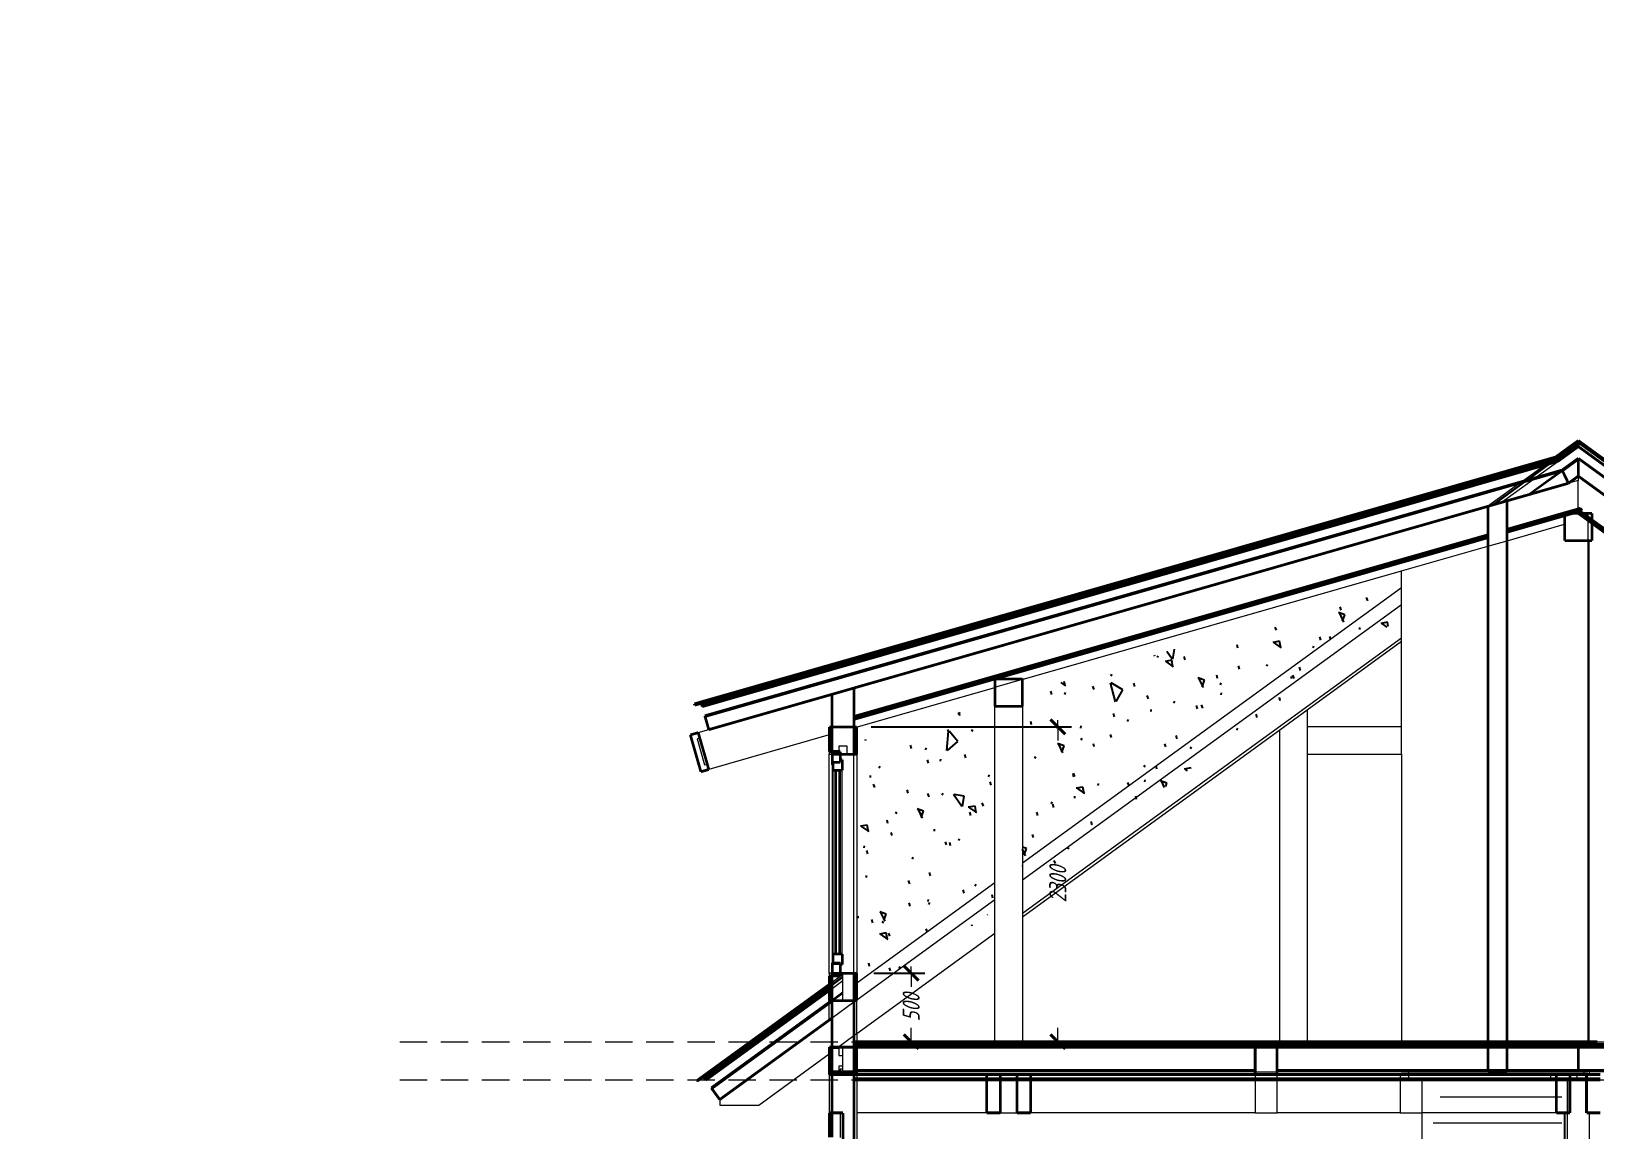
# Model space of a CAD drawing. Header units: millimetres. Extents: x 0 to 6720, y 0 to 297.
# Drawn here: x 5023.4 to 5251.8, y 136.5 to 297 of the extents above; entities that cross this region are included whole.
import ezdxf

# ---------------------------------------------------------------- set-up
doc = ezdxf.new("R2010")
doc.units = ezdxf.units.MM
for name, pattern in [('K5LT32768', [0]), ('K5LT_BASIC', [0]), ('K5LT_DASHED', [6, 4, -2]), ('K5LT_THIN', [0])]:
    doc.linetypes.add(name, pattern=pattern)
doc.layers.add('Системный слой', color=7, linetype='Continuous')
doc.styles.add('KDIMTEXTSTYLE', font='GOST_AU.SHX', dxfattribs={"width": 0.96, "oblique": 15, "height": 5})
doc.dimstyles.new('KDIMSTYLE (0.02)', dxfattribs={"dimtxt": 5, "dimasz": 1, "dimexe": 2, "dimexo": 0, "dimgap": 1, "dimtad": 1, "dimlfac": 50, "dimtxsty": 'KDIMTEXTSTYLE', "dimsah": 1, "dimcen": 0, "dimdle": 1, "dimadec": 0, "dimazin": 0, "dimtfac": 0.667, "dimtmove": 0, "dimatfit": 3, "dimfxl": 0, "dimtvp": 1, "dimtolj": 1, "dimtzin": 0, "dimarcsym": 0})

# ---------------------------------------------------------------- blocks, each defined once
blk = doc.blocks.new('U62')
at = {"layer": 'Системный слой', "color": 7, "linetype": 'K5LT32768', "lineweight": 18}
for p, q in [((5303.942599999999, 197.2924445793711), (5249.379982462404, 236.9345133481687)), ((5303.88384, 197.2115445793711), (5249.379982490948, 236.810902088422)), ((5241.107835777608, 231.1716947490933), (5244.419472621514, 233.5777253419606)), ((5241.670003494834, 231.3328888723996), (5244.981626470827, 233.7389154452671)), ((5241.951043621651, 231.4134758321538), (5245.262657099704, 233.8194996868978)), ((5243.075262295013, 231.7358403500295), (5246.386877004572, 234.141864579371)), ((5244.419472621514, 233.5777253419606), (5245.365630793955, 234.2651496589747)), ((5244.981626470827, 233.7389154452671), (5245.927791902086, 234.4263424822333)), ((5245.262657099704, 233.8194996868978), (5246.208819833839, 234.5069259592817)), ((5245.365630793955, 234.2651496589747), (5245.602162285882, 234.4369998886992)), ((5245.602162285882, 234.4369998886992), (5246.075257722137, 234.7807239262045)), ((5245.927791902086, 234.4263424822333), (5246.164311179881, 234.5981831994582)), ((5301.925859999999, 196.285564579371), (5249.379982490948, 234.4623733338966)), ((5240.871328870412, 230.9998468621138), (5236.140528638003, 227.5627179921487)), ((5236.702656578547, 227.7239126200085), (5241.433470903194, 231.1610384821348)), ((5236.983709354008, 227.8045024958519), (5241.714511692933, 231.2416256247934)), ((5238.107919788093, 228.1268618077513), (5242.838730216467, 231.563990070962)), ((5241.107835777608, 231.1716947490933), (5240.871328870412, 230.9998468621138)), ((5241.433470903194, 231.1610384821348), (5241.670003494834, 231.3328888723996)), ((5241.714511692933, 231.2416256247934), (5241.951043621651, 231.4134758321538)), ((5246.773524127817, 232.6922739708169), (5242.042693011137, 229.2551356857689)), ((5242.323739999999, 229.335724579371), (5247.054577004572, 232.7728645793711)), ((5242.838730216467, 231.563990070962), (5243.075262295013, 231.7358403500295)), ((5247.010057004572, 232.864124579371), (5246.773524127817, 232.6922739708169)), ((5249.37998, 231.3590645793711), (5247.944813339105, 230.9475582363497)), ((5249.37998248136, 231.9902420980101), (5249.37998, 231.3590645793711)), ((5249.37998, 227.1978629845647), (5249.37998, 231.3590645793711)), ((5249.379978886533, 227.0459630468158), (5249.37998, 227.1978629845647)), ((5249.37998, 226.5424445793711), (5249.379978950079, 226.5515431342801)), ((5250.779999999999, 226.5424445793711), (5250.779999999999, 226.028784579371)), ((5238.98, 222.5512485643328), (5247.37998, 224.9599045793711)), ((5250.779999999999, 225.534364579371), (5250.779999999999, 226.028784579371)), ((5250.779999999999, 225.534364579371), (5250.779999999999, 222.5424445793711)), ((5223.579999999999, 218.1353686894298), (5236.179999999999, 221.7483613143505)), ((5236.179999999999, 221.7483613143505), (5238.98, 222.5512485643328)), ((5250.779999999999, 222.5424445793711), (5250.779999999999, 149.3424445793711)), ((5250.98, 149.3424445793711), (5250.98, 222.5424445793711)), ((5168.503519999999, 202.3424445793711), (5223.579999999999, 218.1353686894298)), ((5223.579999999999, 215.7176015663598), (5223.579999999999, 218.1353686894298)), ((5168.179999999999, 175.4671491528701), (5223.579999999999, 215.7176015663598)), ((5223.579999999999, 213.2454659522095), (5223.579999999999, 215.7176015663598)), ((5168.179999999999, 172.9950079678983), (5223.579999999999, 213.2454659522095)), ((5223.579999999999, 208.3011612210158), (5223.579999999999, 213.2454659522095)), ((5223.579999999999, 208.3011612210158), (5168.179999999999, 168.0507045793711)), ((5223.579999999999, 207.8067645793711), (5223.579999999999, 208.3011612210158)), ((5223.579999999999, 207.8067645793711), (5209.779999999999, 197.7804780793711)), ((5223.579999999999, 195.3424445793711), (5223.579999999999, 207.8067645793711)), ((5144.091619999999, 195.3424445793711), (5164.180019999999, 201.102684579371)), ((5164.180019999999, 201.1671703142711), (5168.179999999999, 202.3141445793711)), ((5168.179999999999, 202.3141445793711), (5168.278657741612, 202.3424445793711)), ((5168.180017782843, 202.3424445793711), (5168.278657741612, 202.3424445793711)), ((5168.278657741612, 202.3424445793711), (5168.503519999999, 202.3424445793711)), ((5164.179999999999, 172.5609793035206), (5164.180017083264, 198.3424445793711)), ((5168.180017083264, 198.3424445793711), (5168.179999999999, 175.4671491528701)), ((5209.779999999999, 197.7804780793711), (5205.779999999999, 194.8743080793711)), ((5209.779999999999, 197.7804780793711), (5209.779999999999, 195.3424445793711)), ((5120.836553158213, 194.4998254678251), (5122.38011700459, 194.9424445793701)), ((5139.98, 194.1634555708058), (5122.380116961249, 189.1167636908939)), ((5140.379999999999, 194.2781537450326), (5139.98, 194.1634555708058)), ((5143.980016927582, 195.3424445793711), (5144.091619999999, 195.3424445793711)), ((5205.779999999999, 194.8743080793711), (5168.179999999999, 167.556310079371)), ((5205.779999999999, 149.3424445793711), (5205.779999999999, 194.8743080793711)), ((5223.579999999999, 195.3424445793711), (5209.779999999999, 195.3424445793711)), ((5209.779999999999, 195.3424445793711), (5209.779999999999, 191.3424445793711)), ((5223.579999999999, 191.3424445793711), (5223.579999999999, 195.3424445793711)), ((5121.057029808743, 193.7308216569059), (5120.67254, 193.620564579371)), ((5120.67254, 193.620564579371), (5121.775099999999, 189.775524579371)), ((5141.379999999999, 192.5424445793711), (5141.379999999999, 191.7424445793711)), ((5142.579999999999, 192.5424445793711), (5141.379999999999, 192.5424445793711)), ((5142.579999999999, 191.3424445793711), (5142.579999999999, 192.5424445793711)), ((5121.775099999999, 189.775524579371), (5122.159587931143, 189.8857753837192)), ((5139.980015138732, 191.7424445793711), (5139.98, 191.3424445793711)), ((5139.98, 159.3424445793711), (5139.98, 191.3424445793711)), ((5139.98, 191.3424445793711), (5140.379999999999, 191.3424445793711)), ((5140.379999999999, 191.3424445793711), (5140.379999999999, 159.3424445793711)), ((5140.419999999999, 189.7824445793711), (5140.419999999999, 160.9024445793711)), ((5143.579999999999, 159.3424445793711), (5143.579999999999, 191.3424445793711)), ((5143.980016927582, 191.3424445793711), (5143.98, 159.3424445793711)), ((5209.779999999999, 191.3424445793711), (5223.579999999999, 191.3424445793711)), ((5209.779999999999, 191.3424445793711), (5209.779999999999, 149.3424445793711)), ((5223.579999999999, 191.3424445793711), (5223.579999999999, 149.3424445793711)), ((5140.519999999999, 162.1624445793711), (5140.519999999999, 188.9824445793711)), ((5141.879999999999, 162.1624445793711), (5141.879999999999, 188.9824445793711)), ((5168.179999999999, 175.4671491528701), (5168.179999999999, 172.9950079678983)), ((5164.179999999999, 172.5609793035206), (5143.98, 157.884821564306)), ((5164.179999999999, 170.0888445793711), (5164.179999999999, 172.5609793035206)), ((5168.179999999999, 172.9950079678983), (5168.179999999999, 168.0507045793711)), ((5164.179999999999, 170.0888445793711), (5143.98, 155.412684579371)), ((5164.179999999999, 165.144544579371), (5164.179999999999, 170.0888445793711)), ((5168.179999999999, 168.0507045793711), (5168.179999999999, 167.556310079371)), ((5168.179999999999, 167.556310079371), (5168.179999999999, 149.3424445793711)), ((5164.179999999999, 165.144544579371), (5143.979979999999, 150.468384579371)), ((5164.179999999999, 149.3424445793711), (5164.179999999999, 165.144544579371)), ((5140.519999999999, 160.9824445793711), (5141.579999999999, 160.9824445793711)), ((5141.579999999999, 160.7524445793711), (5141.579999999999, 160.9824445793711)), ((5140.379999999999, 159.3424445793711), (5139.98, 159.3424445793711)), ((5139.98, 159.3424445793711), (5139.98, 158.9424445793711)), ((5141.98, 159.1510729057652), (5140.379999919454, 157.9886046902319)), ((5140.379999999999, 157.6182956310408), (5141.98, 158.7802528677764)), ((5140.380017004562, 157.741404579371), (5141.98, 158.9038726511867)), ((5140.380017004562, 157.123364579371), (5141.98, 158.2858327441671)), ((5141.98, 159.1510729057652), (5141.98, 159.3424445793711)), ((5141.98, 158.9038726511867), (5141.98, 159.1510729057652)), ((5141.98, 158.7802528677764), (5141.98, 158.9038726511867)), ((5141.98, 158.2858327441671), (5141.98, 158.7802528677764)), ((5141.98, 156.555332641842), (5141.98, 158.2858327441671)), ((5139.98, 155.1022770968336), (5139.98, 155.3424445793711)), ((5141.98, 156.555332641842), (5140.380017004562, 155.3928645793711)), ((5140.480723634782, 155.3424445793711), (5141.98, 156.4317325567408)), ((5141.98, 156.4317325567408), (5141.98, 156.555332641842)), ((5141.98, 155.3424445793711), (5141.98, 156.4317325567408)), ((5143.883339999999, 155.3424445793711), (5143.579999999999, 155.1220551696056)), ((5143.979979999999, 150.468384579371), (5143.98, 155.3424445793711)), ((5139.979939999999, 152.5064803485415), (5139.98, 154.9786690485147)), ((5139.98, 154.9786690485147), (5139.98, 155.1022770968336)), ((5143.579999999999, 155.1220551696056), (5140.380017004562, 152.797124579371)), ((5143.579999999999, 150.1777854978654), (5141.329119999999, 148.5424445793711)), ((5141.37998, 148.5424445793711), (5141.37998, 148.3424445793711)), ((5141.979979999999, 147.3424445793711), (5141.979979999999, 148.5424445793711)), ((5143.979979999999, 150.468384579371), (5143.579999999999, 150.1777854978654)), ((5143.979979999999, 150.468384579371), (5143.98, 149.3424445793711)), ((5143.98, 149.3424445793711), (5143.979979999999, 148.9424445793711)), ((5164.179999999999, 148.9424445793711), (5164.179999999999, 149.3424445793711)), ((5168.179999999999, 148.9424445793711), (5168.179999999999, 149.3424445793711)), ((5205.779999999999, 148.9424445793711), (5205.779999999999, 149.3424445793711)), ((5209.779999999999, 149.3424445793711), (5209.779999999999, 148.9424445793711)), ((5223.579999999999, 148.9424445793711), (5223.579999999999, 149.3424445793711)), ((5250.779999999999, 149.3424445793711), (5250.779999999999, 148.9424445793711)), ((5250.98, 148.9424445793711), (5250.98, 149.3424445793711)), ((5129.684159999999, 140.081864579371), (5139.979979999999, 147.562204579371)), ((5139.98, 148.3424445793711), (5140.379999999999, 148.3424445793711)), ((5141.37998, 148.3424445793711), (5140.379999999999, 148.3424445793711)), ((5141.37998, 148.3424445793711), (5141.37998, 147.3424445793711)), ((5141.37998, 147.3424445793711), (5141.979979999999, 147.3424445793711)), ((5141.979979999999, 145.7424445793711), (5141.979979999999, 147.3424445793711)), ((5121.628919999999, 144.11792521514), (5120.8199, 143.5301453401076)), ((5139.979974783724, 144.5424445793711), (5139.98, 138.9424445793711)), ((5140.379999999999, 144.9424445793711), (5139.98, 144.9424445793711)), ((5141.979979999999, 145.7424445793711), (5141.37998, 145.7424445793711)), ((5141.37998, 145.7424445793711), (5141.37998, 144.9424445793711)), ((5141.979979999999, 145.3424445793711), (5141.57998, 145.3424445793711)), ((5141.57998, 145.3424445793711), (5141.57998, 144.9424445793711)), ((5141.979979999999, 145.3424445793711), (5141.979979999999, 145.7424445793711)), ((5141.979979999999, 144.9424445793711), (5141.979979999999, 145.3424445793711)), ((5141.979979999999, 144.5424445793711), (5141.979979999999, 144.9424445793711)), ((5143.979979153823, 144.5424445793727), (5143.97998045977, 143.9424445793711)), ((5143.97998045977, 143.9424445793711), (5143.979980536398, 143.7424445793711)), ((5164.179999999999, 144.9424445793711), (5143.98, 144.9424445793711)), ((5164.179999999999, 144.9424445793711), (5164.179999999999, 145.1424445793711)), ((5168.179999999999, 144.9424445793711), (5164.179999999999, 144.9424445793711)), ((5168.179999999999, 145.1424445793711), (5168.179999999999, 144.9424445793711)), ((5202.179999999999, 144.9424445793711), (5168.179999999999, 144.9424445793711)), ((5202.179999999999, 144.9424445793711), (5205.379999999999, 144.9424445793711)), ((5202.179999999999, 144.5424445793711), (5202.179999999999, 143.9424445793711)), ((5202.179999999999, 143.9424445793711), (5202.179999999999, 143.7424445793711)), ((5223.579999999999, 144.9424445793711), (5205.379999999999, 144.9424445793711)), ((5205.379999999999, 143.9424445793711), (5205.379999999999, 144.5424445793711)), ((5205.379999999999, 143.7424445793711), (5205.379999999999, 143.9424445793711)), ((5223.379999999999, 144.5424445793711), (5223.379999999999, 143.9424445793711)), ((5223.379999999999, 143.9424445793711), (5223.379999999999, 143.7424445793711)), ((5223.579999999999, 144.9424445793711), (5223.579999999999, 145.1424445793711)), ((5223.579999999999, 144.9424445793711), (5224.579999999999, 144.9424445793711)), ((5224.579999999999, 144.9424445793711), (5224.579999999999, 144.5424445793711)), ((5224.579999999999, 144.9424445793711), (5236.179999999999, 144.9424445793711)), ((5224.579999999999, 144.5424445793711), (5224.579999999999, 143.9424445793711)), ((5224.579999999999, 143.9424445793711), (5224.579999999999, 143.7424445793711)), ((5238.98, 144.9424445793711), (5250.179999999999, 144.9424445793711)), ((5245.379999999999, 143.9424445793711), (5245.379999999999, 144.5424445793711)), ((5245.379999999999, 143.7424445793711), (5245.379999999999, 143.9424445793711)), ((5249.179999999999, 144.5424445793711), (5249.179999999999, 143.9424445793711)), ((5249.179999999999, 143.9424445793711), (5249.179999999999, 143.7424445793711)), ((5250.179999999999, 144.9424445793711), (5250.179999999999, 144.5424445793711)), ((5250.179999999999, 144.9424445793711), (5250.779999999999, 144.9424445793711)), ((5250.779999999999, 145.1424445793711), (5250.779999999999, 144.9424445793711)), ((5250.98, 144.9424445793711), (5250.98, 145.1424445793711)), ((5250.98, 144.9424445793711), (5250.98, 144.5424445793711)), ((5272.98, 144.9424445793711), (5250.98, 144.9424445793711)), ((5143.979980536398, 143.7424445793711), (5143.98, 138.9424445793711)), ((5202.179999999999, 143.7424445793711), (5202.179999999999, 138.9424445793711)), ((5205.379999999999, 138.9424445793711), (5205.379999999999, 143.7424445793711)), ((5223.379999999999, 143.7424445793711), (5223.379999999999, 138.9424445793711)), ((5226.579999999999, 138.9424445793711), (5226.579999999999, 143.7424445793711)), ((5247.779999999999, 138.9424445793711), (5247.779999999999, 143.7424445793711)), ((5247.98, 143.7424445793711), (5247.98, 138.9424445793711)), ((5123.980059999999, 140.8818652571697), (5123.980059999999, 140.0818845793711)), ((5123.980059999999, 140.0818845793711), (5129.684159999999, 140.081864579371)), ((5229.179999999999, 141.269024579371), (5246.98, 141.269024579371)), ((5141.579999999999, 138.9424445793711), (5141.579999999999, 135.3424445793711)), ((5143.98, 138.9424445793711), (5143.98, 134.9424445793711)), ((5162.98, 138.9424445793711), (5143.98, 138.9424445793711)), ((5164.98, 138.9424445793711), (5167.379999999999, 138.9424445793711)), ((5202.179999999999, 138.9424445793711), (5169.379999999999, 138.9424445793711)), ((5202.179999999999, 138.9424445793711), (5205.379999999999, 138.9424445793711)), ((5223.379999999999, 138.9424445793711), (5205.379999999999, 138.9424445793711)), ((5223.379999999999, 138.9424445793711), (5226.579999999999, 138.9424445793711)), ((5226.579999999999, 134.9424445793711), (5226.579999999999, 138.9424445793711)), ((5246.179999999999, 138.9424445793711), (5226.579999999999, 138.9424445793711)), ((5228.179999999999, 137.4823645793711), (5246.98, 137.4823645793711)), ((5247.379999999999, 134.9424445793711), (5247.379999999999, 138.9424445793711)), ((5247.439999999999, 134.9424445793711), (5247.439999999999, 138.9424445793711)), ((5247.779999999999, 133.7824445793711), (5247.779999999999, 138.9424445793711)), ((5250.98, 138.9424445793711), (5250.98, 92.94244457937108))]:
    blk.add_line(p, q, dxfattribs=at)
at = {"layer": 'Системный слой', "color": 5, "linetype": 'K5LT_BASIC', "const_width": 0.4}
for points in [[(5246.075257722137, 234.7807239262045), (5249.379982462404, 237.1817221169663)], [(5246.164311179881, 234.5981831994582), (5249.379982462404, 236.9345133481687)], [(5246.208819833839, 234.5069259592817), (5249.379982490948, 236.810902088422)], [(5249.379982490948, 236.3164733338966), (5246.386877004572, 234.141864579371)], [(5249.379982462404, 237.1817221169663), (5249.379982462404, 236.9345133481687)], [(5249.379982462404, 237.1817221169663), (5304.060159999999, 197.4542445793712)], [(5249.379982462404, 236.9345133481687), (5249.379982490948, 236.810902088422)], [(5249.379982490948, 236.810902088422), (5249.379982490948, 236.3164733338966)], [(5303.648719999999, 196.887924579371), (5249.379982490948, 236.3164733338966)], [(5120.261176003932, 198.7041045793703), (5246.075257722137, 234.7807239262045)], [(5245.602162285882, 234.4369998886992), (5121.277572007863, 198.7874845793695)], [(5121.305136003932, 198.6913645793703), (5245.365630793955, 234.2651496589747)], [(5121.415391779787, 198.3068653747694), (5244.419472621514, 233.5777253419606)], [(5243.075262295013, 231.7358403500295), (5247.010057004572, 232.864124579371)], [(5244.981626470827, 233.7389154452671), (5244.419472621514, 233.5777253419606)], [(5245.262657099704, 233.8194996868978), (5244.981626470827, 233.7389154452671)], [(5246.386877004572, 234.141864579371), (5245.262657099704, 233.8194996868978)], [(5245.927791902086, 234.4263424822333), (5245.365630793955, 234.2651496589747)], [(5245.602162285882, 234.4369998886992), (5246.164311179881, 234.5981831994582)], [(5246.208819833839, 234.5069259592817), (5245.927791902086, 234.4263424822333)], [(5246.164311179881, 234.5981831994582), (5246.075257722137, 234.7807239262045)], [(5246.208819833839, 234.5069259592817), (5246.164311179881, 234.5981831994582)], [(5246.386877004572, 234.141864579371), (5246.208819833839, 234.5069259592817)], [(5247.054577004572, 232.7728645793711), (5246.773524127817, 232.6922739708169)], [(5247.010057004572, 232.864124579371), (5249.379982490948, 234.585982088422)], [(5247.054577004572, 232.7728645793711), (5247.010057004572, 232.864124579371)], [(5247.054577004572, 232.7728645793711), (5249.379982490948, 234.4623733338966)], [(5247.944813339105, 230.9475582363497), (5247.054577004572, 232.7728645793711)], [(5249.379982490948, 234.585982088422), (5249.379982490948, 234.4623733338966)], [(5249.379982490948, 234.585982088422), (5302.096, 196.285564579371)], [(5249.379982490948, 234.4623733338966), (5249.37998248136, 231.9902420980101)], [(5121.80127700459, 196.9610845793701), (5241.107835777608, 231.1716947490933)], [(5240.871328870412, 230.9998468621138), (5121.82883700459, 196.86496457937)], [(5241.433470903194, 231.1610384821348), (5240.871328870412, 230.9998468621138)], [(5241.107835777608, 231.1716947490933), (5241.670003494834, 231.3328888723996)], [(5241.714511692933, 231.2416256247934), (5241.433470903194, 231.1610384821348)], [(5241.670003494834, 231.3328888723996), (5241.951043621651, 231.4134758321538)], [(5242.838730216467, 231.563990070962), (5241.714511692933, 231.2416256247934)], [(5241.951043621651, 231.4134758321538), (5243.075262295013, 231.7358403500295)], [(5247.944813339105, 230.9475582363497), (5242.323739999999, 229.335724579371)], [(5246.773524127817, 232.6922739708169), (5242.838730216467, 231.563990070962)], [(5247.944813339105, 230.9475582363497), (5247.946379169482, 230.9486634978006)], [(5247.946379169482, 230.9486634978006), (5247.9515875147, 230.9524616069284)], [(5248.032520643417, 231.0112628725229), (5247.9515875147, 230.9524616069284)], [(5248.032520643417, 231.0112628725229), (5248.034549087654, 231.0127472167736)], [(5248.034549087654, 231.0127472167736), (5249.37998248136, 231.9902420980101)], [(5290.833123404163, 201.872764579371), (5249.37998248136, 231.9902420980101)], [(5238.107919788093, 228.1268618077513), (5238.98, 228.3769205016797)], [(5238.98, 228.3769205016797), (5242.042693011137, 229.2551356857689)], [(5238.98, 228.3769205016797), (5238.98, 224.215724579371)], [(5242.042693011137, 229.2551356857689), (5242.323739999999, 229.335724579371)], [(5236.140528638003, 227.5627179921487), (5143.579999999999, 201.0214214126856)], [(5236.140528638003, 227.5627179921487), (5236.179999999999, 227.5740336791409)], [(5236.179999999999, 227.5740336791409), (5236.702656578547, 227.7239126200085)], [(5236.180001460868, 223.4128394847176), (5236.179999999999, 227.5740336791409)], [(5236.983709354008, 227.8045024958519), (5236.702656578547, 227.7239126200085)], [(5238.107919788093, 228.1268618077513), (5236.983709354008, 227.8045024958519)], [(5238.98, 224.215724579371), (5249.37998, 227.1978629845647)], [(5247.37998, 226.2082598682091), (5238.980000171121, 223.799603982597)], [(5247.37998, 226.2082598682091), (5248.545420693433, 226.5424445793711)], [(5247.37998, 226.2082598682091), (5247.379985161756, 226.5424445793717)], [(5247.37998, 224.9599045793711), (5247.37998, 226.2082598682091)], [(5247.379985161756, 226.5424445793717), (5248.545420693433, 226.5424445793711)], [(5249.37998, 226.7817505881484), (5248.545420693433, 226.5424445793711)], [(5248.545420693433, 226.5424445793711), (5249.37998, 226.5424445793711)], [(5249.37998, 226.7817505881484), (5249.379978886533, 227.0459630468158)], [(5249.379978886533, 227.0459630468158), (5249.640726944775, 226.8565185646893)], [(5249.379978950079, 226.5515431342801), (5249.37998, 226.7817505881484)], [(5249.379978950079, 226.5515431342801), (5249.392502041175, 226.5424445793715)], [(5249.37998, 227.1978629845647), (5249.725379999999, 227.296904579371)], [(5249.37998, 226.7817505881484), (5249.640726944775, 226.8565185646893)], [(5249.37998, 226.5424445793711), (5249.392502041175, 226.5424445793715)], [(5249.392502041175, 226.5424445793715), (5250.779999999999, 225.534364579371)], [(5249.392502041175, 226.5424445793715), (5250.07302, 226.5424445793711)], [(5249.903434333532, 226.931845176145), (5249.640726944775, 226.8565185646893)], [(5250.07302, 226.5424445793711), (5249.640726944775, 226.8565185646893)], [(5249.725379999999, 227.296904579371), (5249.903434333532, 226.931845176145)], [(5250.07302, 226.5424445793711), (5250.779999999999, 226.5424445793711)], [(5250.779999999999, 226.028784579371), (5250.07302, 226.5424445793711)], [(5250.779999999999, 226.5424445793711), (5251.379983937652, 226.5424445793715)], [(5250.779999999999, 226.028784579371), (5251.37998, 225.592884579371)], [(5251.379983937652, 226.5424445793715), (5251.37998, 225.592884579371)], [(5238.980000171121, 223.799603982597), (5238.98, 224.215724579371)], [(5238.980000171121, 223.799603982597), (5238.98, 222.5512485643328)], [(5247.379984429734, 222.5424445793712), (5247.37998, 224.9599045793711)], [(5251.37998, 225.098453524189), (5250.779999999999, 225.534364579371)], [(5251.37998, 225.098453524189), (5251.37998, 225.592884579371)], [(5251.37998, 225.592884579371), (5288.481979999999, 198.6367015487563)], [(5251.37998, 225.098453524189), (5251.379983227236, 222.5424445793712)], [(5291.037539999999, 196.285564579371), (5251.37998, 225.098453524189)], [(5143.579998808797, 196.8602110456511), (5236.180001460868, 223.4128394847176)], [(5236.180001460868, 222.9967194847176), (5143.579998808797, 196.4440910456512)], [(5236.179999999999, 221.7483613143505), (5236.180001460868, 222.9967194847176)], [(5236.179999999999, 221.7483613143505), (5236.179999999999, 149.3424445793711)], [(5236.180001460868, 223.4128394847176), (5236.180001460868, 222.9967194847176)], [(5238.98, 149.3424445793711), (5238.98, 222.5512485643328)], [(5250.779999999999, 222.5424445793711), (5247.379984429734, 222.5424445793712)], [(5250.779999999999, 222.5424445793711), (5250.98, 222.5424445793711)], [(5251.379983227236, 222.5424445793712), (5250.98, 222.5424445793711)], [(5143.579999999999, 201.0214214126856), (5140.380004698021, 200.1038259264996)], [(5143.579999999999, 201.0214214126856), (5143.579998808797, 196.8602110456511)], [(5164.180017083264, 198.3424445793711), (5164.180019999999, 201.102684579371)], [(5164.180017782843, 202.3424445793711), (5168.180017782843, 202.3424445793711)], [(5164.180017782843, 202.3424445793711), (5164.180019999999, 201.1671703142711)], [(5164.180019999999, 201.1671703142711), (5164.180019999999, 201.102684579371)], [(5168.180017782843, 202.3424445793711), (5168.179999999999, 202.3141445793711)], [(5168.179999999999, 202.3141445793711), (5168.180017083264, 198.3424445793711)], [(5120.316312007863, 198.5118445793695), (5120.261176003932, 198.7041045793703)], [(5121.277572007863, 198.7874845793695), (5120.316312007863, 198.5118445793695)], [(5121.305136003932, 198.6913645793703), (5121.277572007863, 198.7874845793695)], [(5121.415391779787, 198.3068653747694), (5121.305136003932, 198.6913645793703)], [(5140.380004698021, 200.1038259264996), (5122.38011700459, 194.9424445793701)], [(5140.379999999999, 195.3424445793711), (5140.380004698021, 200.1038259264996)], [(5121.82883700459, 196.86496457937), (5121.80127700459, 196.9610845793701)], [(5122.38011700459, 194.9424445793701), (5121.82883700459, 196.86496457937)], [(5143.579998808797, 196.4440910456512), (5143.579998808797, 196.8602110456511)], [(5143.579998808797, 196.4440910456512), (5143.579999999999, 195.3424445793711)], [(5168.180017083264, 198.3424445793711), (5164.180017083264, 198.3424445793711)], [(5119.683036961242, 194.1690636909168), (5120.836553158213, 194.4998254678251)], [(5121.226613158206, 188.7860054678482), (5119.683036961242, 194.1690636909168)], [(5120.836553158213, 194.4998254678251), (5121.057029808743, 193.7308216569059)], [(5139.98, 194.1634555708058), (5139.980017004151, 195.3424445793709)], [(5139.980015138732, 191.7424445793711), (5139.98, 194.1634555708058)], [(5139.980017004151, 195.3424445793709), (5140.379999999999, 195.3424445793711)], [(5140.379999999999, 194.2781537450326), (5140.379999999999, 195.3424445793711)], [(5140.379999999999, 195.3424445793711), (5143.579999999999, 195.3424445793711)], [(5140.379999999999, 191.7424445793711), (5140.379999999999, 194.2781537450326)], [(5143.579999999999, 195.3424445793711), (5143.579999999999, 191.3424445793711)], [(5143.579999999999, 195.3424445793711), (5143.980016927582, 195.3424445793711)], [(5143.980016927582, 195.3424445793711), (5143.980016927582, 191.3424445793711)], [(5121.057029808743, 193.7308216569059), (5122.159587931143, 189.8857753837192)], [(5140.379999999999, 191.7424445793711), (5139.980015138732, 191.7424445793711)], [(5140.379999999999, 191.3424445793711), (5140.379999999999, 191.7424445793711)], [(5141.379999999999, 191.7424445793711), (5140.379999999999, 191.7424445793711)], [(5141.579999999999, 191.7424445793711), (5141.379999999999, 191.7424445793711)], [(5141.579999999999, 191.3424445793711), (5141.579999999999, 191.7424445793711)], [(5122.159587931143, 189.8857753837192), (5122.380116961249, 189.1167636908939)], [(5140.419999999999, 191.3424445793711), (5140.379999999999, 191.3424445793711)], [(5140.419999999999, 191.3424445793711), (5141.579999999999, 191.3424445793711)], [(5140.419999999999, 189.7824445793711), (5140.419999999999, 191.3424445793711)], [(5140.519999999999, 189.7824445793711), (5140.419999999999, 189.7824445793711)], [(5141.579999999999, 190.1624445793711), (5140.519999999999, 190.1624445793711)], [(5140.519999999999, 190.1624445793711), (5140.519999999999, 189.7824445793711)], [(5140.519999999999, 188.9824445793711), (5140.519999999999, 189.7824445793711)], [(5141.579999999999, 190.5424445793711), (5141.579999999999, 191.3424445793711)], [(5142.579999999999, 191.3424445793711), (5141.579999999999, 191.3424445793711)], [(5141.579999999999, 190.1624445793711), (5141.579999999999, 190.5424445793711)], [(5141.579999999999, 190.5424445793711), (5141.879999999999, 190.5424445793711)], [(5141.879999999999, 190.5424445793711), (5141.879999999999, 188.9824445793711)], [(5143.579999999999, 191.3424445793711), (5142.579999999999, 191.3424445793711)], [(5143.980016927582, 191.3424445793711), (5143.579999999999, 191.3424445793711)], [(5122.380116961249, 189.1167636908939), (5121.226613158206, 188.7860054678482)], [(5140.919999999999, 188.9824445793711), (5140.519999999999, 188.9824445793711)], [(5140.919999999999, 162.1624445793711), (5140.919999999999, 188.9824445793711)], [(5140.919999999999, 188.9824445793711), (5141.48, 188.9824445793711)], [(5141.48, 188.9824445793711), (5141.48, 162.1624445793711)], [(5141.879999999999, 188.9824445793711), (5141.48, 188.9824445793711)], [(5140.519999999999, 160.9824445793711), (5140.519999999999, 162.1624445793711)], [(5140.519999999999, 162.1624445793711), (5140.919999999999, 162.1624445793711)], [(5141.48, 162.1624445793711), (5140.919999999999, 162.1624445793711)], [(5141.48, 162.1624445793711), (5141.879999999999, 162.1624445793711)], [(5141.879999999999, 162.1624445793711), (5141.879999999999, 160.6024445793711)], [(5140.419999999999, 160.9024445793711), (5140.519999999999, 160.9024445793711)], [(5140.419999999999, 159.3424445793711), (5140.419999999999, 160.9024445793711)], [(5140.519999999999, 160.9824445793711), (5140.519999999999, 160.9024445793711)], [(5140.519999999999, 160.9024445793711), (5140.519999999999, 160.7524445793711)], [(5140.519999999999, 160.7524445793711), (5141.579999999999, 160.7524445793711)], [(5141.579999999999, 160.6024445793711), (5141.579999999999, 160.7524445793711)], [(5141.879999999999, 160.6024445793711), (5141.579999999999, 160.6024445793711)], [(5141.579999999999, 159.3424445793711), (5141.579999999999, 160.6024445793711)], [(5120.702339999999, 143.6919453401075), (5139.98, 157.6979877479082)], [(5121.628919999999, 144.11792521514), (5139.98, 157.4507874490251)], [(5139.98, 158.9424445793711), (5140.379999999999, 158.9424445793711)], [(5139.98, 157.6979877479082), (5139.98, 158.9424445793711)], [(5139.98, 157.6979877479082), (5140.379999919454, 157.9886046902319)], [(5139.98, 157.4507874490251), (5140.380017004562, 157.741404579371)], [(5139.98, 157.4507874490251), (5139.98, 157.6979877479082)], [(5139.98, 157.3271677084002), (5140.379999929422, 157.6177846765108)], [(5139.98, 157.3271677084002), (5139.98, 157.4507874490251)], [(5140.379999999999, 159.3424445793711), (5140.419999999999, 159.3424445793711)], [(5140.379999999999, 158.9424445793711), (5140.379999999999, 159.3424445793711)], [(5140.379999999999, 158.9424445793711), (5141.579999999999, 158.9424445793711)], [(5140.379999919454, 157.9886046902319), (5140.379999999999, 158.9424445793711)], [(5140.379999919454, 157.9886046902319), (5140.380017004562, 157.741404579371)], [(5140.380017004562, 157.741404579371), (5140.379999999999, 157.6182956310408)], [(5140.379999999999, 157.6182956310408), (5140.379999929422, 157.6177846765108)], [(5140.379999929422, 157.6177846765108), (5140.380017004562, 157.123364579371)], [(5140.419999999999, 159.3424445793711), (5141.579999999999, 159.3424445793711)], [(5141.579999999999, 158.9424445793711), (5141.579999999999, 159.3424445793711)], [(5141.579999999999, 159.3424445793711), (5141.98, 159.3424445793711)], [(5141.98, 159.3424445793711), (5143.579999999999, 159.3424445793711)], [(5143.579999999999, 159.3424445793711), (5143.98, 159.3424445793711)], [(5143.579999999999, 159.3424445793711), (5143.579999999999, 155.3424445793711)], [(5143.98, 159.3424445793711), (5143.98, 157.884821564306)], [(5143.98, 157.884821564306), (5143.98, 155.412684579371)], [(5139.98, 157.3271677084002), (5121.687699999999, 144.0370252151399)], [(5139.98, 156.8327672905313), (5121.922799257783, 143.7134177973359)], [(5122.745699999999, 142.5807852151399), (5139.98, 155.1022770968336)], [(5139.98, 156.8327672905313), (5139.98, 157.3271677084002)], [(5140.380017004562, 157.123364579371), (5139.98, 156.8327672905313)], [(5139.98, 155.3424445793711), (5139.98, 156.8327672905313)], [(5140.310619817883, 155.3424445793711), (5139.98, 155.3424445793711)], [(5139.98, 155.1022770968336), (5140.310619817883, 155.3424445793711)], [(5139.98, 154.9786690485147), (5140.380017004562, 155.2692645793711)], [(5140.310619817883, 155.3424445793711), (5140.380017004562, 155.3928645793711)], [(5140.379999999999, 155.3424445793711), (5140.310619817883, 155.3424445793711)], [(5140.379999999999, 155.3424445793711), (5140.380017004562, 155.3928645793711)], [(5140.379999999999, 155.3424445793711), (5140.380017004562, 155.2692645793711)], [(5140.480723634782, 155.3424445793711), (5140.379999999999, 155.3424445793711)], [(5140.380017004562, 155.3928645793711), (5140.380017004562, 157.123364579371)], [(5140.380017004562, 155.2692645793711), (5140.380017004562, 152.797124579371)], [(5141.98, 155.3424445793711), (5140.480723634782, 155.3424445793711)], [(5143.579999999999, 155.3424445793711), (5141.98, 155.3424445793711)], [(5143.883339999999, 155.3424445793711), (5143.579999999999, 155.3424445793711)], [(5143.579999999999, 155.3424445793711), (5143.579999999999, 155.1220551696056)], [(5143.579999999999, 155.1220551696056), (5143.579999999999, 150.1777854978654)], [(5143.98, 155.3424445793711), (5143.883339999999, 155.3424445793711)], [(5143.98, 155.412684579371), (5143.98, 155.3424445793711)], [(5139.98, 154.9786690485147), (5122.804479999999, 142.49988521514)], [(5139.979939999999, 152.5064803485415), (5123.980059999999, 140.8818652571697)], [(5140.380017004562, 152.797124579371), (5139.979939999999, 152.5064803485415)], [(5140.379999999999, 148.5424445793711), (5140.380017004562, 152.797124579371)], [(5139.979979999999, 147.562204579371), (5139.98, 148.3424445793711)], [(5139.98, 148.3424445793711), (5139.979981050903, 148.5424445793711)], [(5139.979981050903, 148.5424445793711), (5140.379999999999, 148.5424445793711)], [(5140.379999999999, 148.5424445793711), (5141.329119999999, 148.5424445793711)], [(5140.379999999999, 148.3424445793711), (5140.379999999999, 148.5424445793711)], [(5140.379999999999, 144.9424445793711), (5140.379999999999, 148.3424445793711)], [(5141.37998, 148.5424445793711), (5141.329119999999, 148.5424445793711)], [(5141.37998, 148.5424445793711), (5141.979979999999, 148.5424445793711)], [(5143.579999999999, 148.5424445793711), (5141.979979999999, 148.5424445793711)], [(5143.579999999999, 150.1777854978654), (5143.579999999999, 149.3424445793711)], [(5143.579999999999, 148.9424445793711), (5143.579999999999, 149.3424445793711)], [(5143.579999999999, 149.3424445793711), (5143.98, 149.3424445793711)], [(5143.579999999999, 148.5424445793711), (5143.579999999999, 148.9424445793711)], [(5143.579999999999, 148.9424445793711), (5143.979979999999, 148.9424445793711)], [(5143.979986558111, 148.5424445793705), (5143.579999999999, 148.5424445793711)], [(5143.579999999999, 148.5424445793711), (5143.579999999999, 144.9424445793711)], [(5164.179999999999, 148.9424445793711), (5143.979979999999, 148.9424445793711)], [(5143.979986558111, 148.5424445793705), (5143.979979999999, 148.9424445793711)], [(5143.979979999999, 145.1424445793711), (5143.979986558111, 148.5424445793705)], [(5202.179999999999, 148.5424445793711), (5143.979986558111, 148.5424445793705)], [(5143.98, 149.3424445793711), (5164.179999999999, 149.3424445793711)], [(5164.179999999999, 149.3424445793711), (5168.179999999999, 149.3424445793711)], [(5164.179999999999, 148.9424445793711), (5168.179999999999, 148.9424445793711)], [(5168.179999999999, 149.3424445793711), (5205.779999999999, 149.3424445793711)], [(5168.179999999999, 148.9424445793711), (5202.179999999999, 148.9424445793711)], [(5202.179999999999, 148.9424445793711), (5205.379999999999, 148.9424445793711)], [(5202.179999999999, 148.9424445793711), (5202.179999999999, 148.5424445793711)], [(5202.179999999999, 148.5424445793711), (5205.379999999999, 148.5424445793711)], [(5202.179999999999, 148.5424445793711), (5202.179999999999, 145.1424445793711)], [(5205.379999999999, 148.5424445793711), (5205.379999999999, 148.9424445793711)], [(5205.779999999999, 148.9424445793711), (5205.379999999999, 148.9424445793711)], [(5205.379999999999, 145.1424445793711), (5205.379999999999, 148.5424445793711)], [(5236.179999999999, 148.5424445793711), (5205.379999999999, 148.5424445793711)], [(5205.779999999999, 149.3424445793711), (5209.779999999999, 149.3424445793711)], [(5209.779999999999, 148.9424445793711), (5205.779999999999, 148.9424445793711)], [(5223.579999999999, 149.3424445793711), (5209.779999999999, 149.3424445793711)], [(5223.579999999999, 148.9424445793711), (5209.779999999999, 148.9424445793711)], [(5223.579999999999, 149.3424445793711), (5236.179999999999, 149.3424445793711)], [(5223.579999999999, 148.9424445793711), (5236.179999999999, 148.9424445793711)], [(5236.179999999999, 149.3424445793711), (5236.179999999999, 148.9424445793711)], [(5236.179999999999, 149.3424445793711), (5238.98, 149.3424445793711)], [(5236.179999999999, 148.9424445793711), (5238.98, 148.9424445793711)], [(5236.179999999999, 148.5424445793711), (5236.179999999999, 148.9424445793711)], [(5236.179999999999, 145.1424445793711), (5236.179999999999, 148.5424445793711)], [(5238.98, 148.5424445793711), (5236.179999999999, 148.5424445793711)], [(5238.98, 148.9424445793711), (5238.98, 149.3424445793711)], [(5238.98, 149.3424445793711), (5250.779999999999, 149.3424445793711)], [(5238.98, 148.9424445793711), (5238.98, 148.5424445793711)], [(5238.98, 148.9424445793711), (5249.379999999999, 148.9424445793711)], [(5238.98, 148.5424445793711), (5238.98, 145.1424445793711)], [(5249.379999999999, 148.5424445793711), (5238.98, 148.5424445793711)], [(5249.379999999999, 148.5424445793711), (5249.379999999999, 148.9424445793711)], [(5249.379999999999, 148.9424445793711), (5250.779999999999, 148.9424445793711)], [(5249.379999999999, 145.1424445793711), (5249.379999999999, 148.5424445793711)], [(5330.579999999999, 148.5424445793711), (5249.379999999999, 148.5424445793711)], [(5250.779999999999, 149.3424445793711), (5250.98, 149.3424445793711)], [(5250.779999999999, 148.9424445793711), (5250.98, 148.9424445793711)], [(5250.98, 149.3424445793711), (5252.179999999999, 149.3424445793711)], [(5330.579999999999, 148.9424445793711), (5250.98, 148.9424445793711)], [(5139.979979999999, 147.562204579371), (5139.98, 144.9424445793711)], [(5120.8199, 143.5301453401076), (5120.702339999999, 143.6919453401075)], [(5121.687699999999, 144.0370252151399), (5121.628919999999, 144.11792521514)], [(5121.922799257783, 143.7134177973359), (5121.687699999999, 144.0370252151399)], [(5139.979974783724, 144.5424445793711), (5139.98, 144.9424445793711)], [(5140.379999999999, 144.5424445793711), (5139.979974783724, 144.5424445793711)], [(5141.37998, 144.9424445793711), (5140.379999999999, 144.9424445793711)], [(5140.379999999999, 144.5424445793711), (5140.379999999999, 144.9424445793711)], [(5140.379999999999, 144.5424445793711), (5141.979979999999, 144.5424445793711)], [(5140.379999999999, 138.9424445793711), (5140.379999999999, 144.5424445793711)], [(5141.37998, 144.9424445793711), (5141.57998, 144.9424445793711)], [(5141.57998, 144.9424445793711), (5141.979979999999, 144.9424445793711)], [(5141.979979999999, 144.9424445793711), (5143.579999999999, 144.9424445793711)], [(5141.979979999999, 144.5424445793711), (5143.579999999999, 144.5424445793711)], [(5143.579999999999, 144.9424445793711), (5143.579999999999, 144.5424445793711)], [(5143.579999999999, 143.9424445793711), (5143.579999999999, 144.5424445793711)], [(5143.579999999999, 144.5424445793711), (5143.979979153823, 144.5424445793727)], [(5143.579999999999, 143.7424445793711), (5143.579999999999, 143.9424445793711)], [(5143.579999999999, 143.9424445793711), (5143.97998045977, 143.9424445793711)], [(5143.979980536398, 143.7424445793711), (5143.579999999999, 143.7424445793711)], [(5143.579999999999, 143.7424445793711), (5143.579999999999, 92.94244457937108)], [(5143.979979153823, 144.5424445793727), (5143.98, 144.9424445793711)], [(5143.979979153823, 144.5424445793727), (5162.98, 144.5424445793711)], [(5143.98, 144.9424445793711), (5143.979979999999, 145.1424445793711)], [(5164.179999999999, 145.1424445793711), (5143.979979999999, 145.1424445793711)], [(5143.97998045977, 143.9424445793711), (5162.98, 143.9424445793711)], [(5162.98, 143.7424445793711), (5143.979980536398, 143.7424445793711)], [(5162.98, 144.5424445793711), (5164.98, 144.5424445793711)], [(5162.98, 143.9424445793711), (5162.98, 144.5424445793711)], [(5162.98, 143.7424445793711), (5162.98, 143.9424445793711)], [(5162.98, 143.9424445793711), (5164.98, 143.9424445793711)], [(5162.98, 138.9424445793711), (5162.98, 143.7424445793711)], [(5164.98, 143.7424445793711), (5162.98, 143.7424445793711)], [(5168.179999999999, 145.1424445793711), (5164.179999999999, 145.1424445793711)], [(5167.379999999999, 144.5424445793711), (5164.98, 144.5424445793711)], [(5164.98, 144.5424445793711), (5164.98, 143.9424445793711)], [(5164.98, 143.9424445793711), (5164.98, 143.7424445793711)], [(5164.98, 143.9424445793711), (5167.379999999999, 143.9424445793711)], [(5164.98, 143.7424445793711), (5164.98, 138.9424445793711)], [(5167.379999999999, 143.7424445793711), (5164.98, 143.7424445793711)], [(5167.379999999999, 144.5424445793711), (5169.379999999999, 144.5424445793711)], [(5167.379999999999, 143.9424445793711), (5167.379999999999, 144.5424445793711)], [(5167.379999999999, 143.7424445793711), (5167.379999999999, 143.9424445793711)], [(5167.379999999999, 143.9424445793711), (5169.379999999999, 143.9424445793711)], [(5167.379999999999, 138.9424445793711), (5167.379999999999, 143.7424445793711)], [(5169.379999999999, 143.7424445793711), (5167.379999999999, 143.7424445793711)], [(5168.179999999999, 145.1424445793711), (5202.179999999999, 145.1424445793711)], [(5169.379999999999, 144.5424445793711), (5169.379999999999, 143.9424445793711)], [(5169.379999999999, 144.5424445793711), (5202.179999999999, 144.5424445793711)], [(5169.379999999999, 143.9424445793711), (5169.379999999999, 143.7424445793711)], [(5169.379999999999, 143.9424445793711), (5202.179999999999, 143.9424445793711)], [(5169.379999999999, 143.7424445793711), (5169.379999999999, 138.9424445793711)], [(5202.179999999999, 143.7424445793711), (5169.379999999999, 143.7424445793711)], [(5202.179999999999, 144.9424445793711), (5202.179999999999, 145.1424445793711)], [(5202.179999999999, 144.5424445793711), (5202.179999999999, 144.9424445793711)], [(5205.379999999999, 144.5424445793711), (5202.179999999999, 144.5424445793711)], [(5202.179999999999, 143.9424445793711), (5205.379999999999, 143.9424445793711)], [(5205.379999999999, 143.7424445793711), (5202.179999999999, 143.7424445793711)], [(5205.379999999999, 145.1424445793711), (5223.579999999999, 145.1424445793711)], [(5205.379999999999, 145.1424445793711), (5205.379999999999, 144.9424445793711)], [(5205.379999999999, 144.9424445793711), (5205.379999999999, 144.5424445793711)], [(5205.379999999999, 144.5424445793711), (5223.379999999999, 144.5424445793711)], [(5205.379999999999, 143.9424445793711), (5223.379999999999, 143.9424445793711)], [(5223.379999999999, 143.7424445793711), (5205.379999999999, 143.7424445793711)], [(5224.579999999999, 144.5424445793711), (5223.379999999999, 144.5424445793711)], [(5223.379999999999, 143.9424445793711), (5224.579999999999, 143.9424445793711)], [(5224.579999999999, 143.7424445793711), (5223.379999999999, 143.7424445793711)], [(5236.179999999999, 145.1424445793711), (5223.579999999999, 145.1424445793711)], [(5224.579999999999, 144.5424445793711), (5245.379999999999, 144.5424445793711)], [(5245.379999999999, 143.9424445793711), (5224.579999999999, 143.9424445793711)], [(5224.579999999999, 143.7424445793711), (5226.579999999999, 143.7424445793711)], [(5226.579999999999, 143.7424445793711), (5245.379999999999, 143.7424445793711)], [(5236.179999999999, 145.1424445793711), (5236.179999999999, 144.9424445793711)], [(5238.98, 145.1424445793711), (5236.179999999999, 145.1424445793711)], [(5238.98, 144.9424445793711), (5236.179999999999, 144.9424445793711)], [(5238.98, 144.9424445793711), (5238.98, 145.1424445793711)], [(5249.379999999999, 145.1424445793711), (5238.98, 145.1424445793711)], [(5246.179999999999, 144.5424445793711), (5245.379999999999, 144.5424445793711)], [(5246.179999999999, 143.9424445793711), (5245.379999999999, 143.9424445793711)], [(5245.379999999999, 143.7424445793711), (5246.179999999999, 143.7424445793711)], [(5246.179999999999, 144.5424445793711), (5248.179999999999, 144.5424445793711)], [(5246.179999999999, 143.9424445793711), (5246.179999999999, 144.5424445793711)], [(5246.179999999999, 143.7424445793711), (5246.179999999999, 143.9424445793711)], [(5248.179999999999, 143.9424445793711), (5246.179999999999, 143.9424445793711)], [(5246.179999999999, 138.9424445793711), (5246.179999999999, 143.7424445793711)], [(5246.179999999999, 143.7424445793711), (5247.779999999999, 143.7424445793711)], [(5247.779999999999, 143.7424445793711), (5247.98, 143.7424445793711)], [(5248.179999999999, 143.7424445793711), (5247.98, 143.7424445793711)], [(5248.179999999999, 144.5424445793711), (5249.179999999999, 144.5424445793711)], [(5248.179999999999, 144.5424445793711), (5248.179999999999, 143.9424445793711)], [(5248.179999999999, 143.9424445793711), (5248.179999999999, 143.7424445793711)], [(5249.179999999999, 143.9424445793711), (5248.179999999999, 143.9424445793711)], [(5248.179999999999, 138.9424445793711), (5248.179999999999, 143.7424445793711)], [(5249.179999999999, 143.7424445793711), (5248.179999999999, 143.7424445793711)], [(5249.179999999999, 144.5424445793711), (5250.179999999999, 144.5424445793711)], [(5249.179999999999, 143.9424445793711), (5250.579999999999, 143.9424445793711)], [(5250.579999999999, 143.7424445793711), (5249.179999999999, 143.7424445793711)], [(5250.779999999999, 145.1424445793711), (5249.379999999999, 145.1424445793711)], [(5250.179999999999, 144.5424445793711), (5250.579999999999, 144.5424445793711)], [(5250.579999999999, 144.5424445793711), (5250.98, 144.5424445793711)], [(5250.579999999999, 143.9424445793711), (5250.579999999999, 144.5424445793711)], [(5250.579999999999, 143.7424445793711), (5250.579999999999, 143.9424445793711)], [(5250.579999999999, 143.9424445793711), (5252.579999999999, 143.9424445793711)], [(5250.579999999999, 138.9424445793711), (5250.579999999999, 143.7424445793711)], [(5252.579999999999, 143.7424445793711), (5250.579999999999, 143.7424445793711)], [(5250.98, 145.1424445793711), (5250.779999999999, 145.1424445793711)], [(5250.98, 145.1424445793711), (5330.579999999999, 145.1424445793711)], [(5250.98, 144.5424445793711), (5252.579999999999, 144.5424445793711)], [(5122.804479999999, 142.49988521514), (5122.745699999999, 142.5807852151399)], [(5123.980059999999, 140.8818652571697), (5122.804479999999, 142.49988521514)], [(5139.98, 135.3424445793711), (5139.98, 138.9424445793711)], [(5139.98, 138.9424445793711), (5140.379999999999, 138.9424445793711)], [(5140.379999999999, 138.9424445793711), (5141.579999999999, 138.9424445793711)], [(5140.379999999999, 135.3424445793711), (5140.379999999999, 138.9424445793711)], [(5141.579999999999, 138.9424445793711), (5141.98, 138.9424445793711)], [(5141.98, 138.9424445793711), (5141.98, 134.9424445793711)], [(5164.98, 138.9424445793711), (5162.98, 138.9424445793711)], [(5169.379999999999, 138.9424445793711), (5167.379999999999, 138.9424445793711)], [(5247.379999999999, 138.9424445793711), (5246.179999999999, 138.9424445793711)], [(5247.379999999999, 138.9424445793711), (5247.439999999999, 138.9424445793711)], [(5247.439999999999, 138.9424445793711), (5247.779999999999, 138.9424445793711)], [(5247.98, 138.9424445793711), (5247.779999999999, 138.9424445793711)], [(5247.98, 138.9424445793711), (5248.179999999999, 138.9424445793711)], [(5250.579999999999, 138.9424445793711), (5250.98, 138.9424445793711)], [(5252.579999999999, 138.9424445793711), (5250.98, 138.9424445793711)]]:
    blk.add_lwpolyline(points, dxfattribs=at)
blk = doc.blocks.new('U68')
at = {"layer": 'Системный слой', "color": 7, "linetype": 'K5LT_DASHED', "lineweight": 18}
for p, q in [((5077.245283335155, 149.3424445793711), (5417.245283335155, 149.3424445793711)), ((5077.245283335156, 143.7424445793711), (5417.245283335156, 143.7424445793711))]:
    blk.add_line(p, q, dxfattribs=at)
blk = doc.blocks.new('KDIMARROW_03')
at = {"layer": 'Системный слой', "color": 0, "linetype": 'K5LT_BASIC', "lineweight": 40}
blk.add_line((-1.060500025749207, -1.060500025749206), (1.060500025749207, 1.060500025749206), dxfattribs=at)
at = {"layer": 'Системный слой', "color": 0, "linetype": 'K5LT_THIN', "lineweight": 18}
for q in [(-1, 0), (2, -2.449293598294706e-16)]:
    blk.add_line((0, 0), q, dxfattribs=at)

msp = doc.modelspace()

# ---------------------------------------------------------------- hatches: boundary and pattern name
at = {"layer": 'Системный слой'}
h = msp.add_hatch(dxfattribs=at)
h.set_pattern_fill('', angle=40, style=0, pattern_type=0)
h.set_pattern_definition([(40, (7.66044443118978, 6.427876096865393), (-20.56920350996926, 24.5134221798073), [2, -30]), (130, (9.192533317427737, 7.713451316238471), (-24.5134221798073, -20.56920350996926), [2, -30]), (85, (7.66044443118978, 6.427876096865393), (-20.56882517772485, 24.51297130099583), [2.828000068664551, -42.42599868774414]), (59.99999999999999, (9.192533317427737, 7.713451316238471), (-27.71281292110204, 16), [2, -30]), (150, (10.19226386912524, 9.44522345926672), (-16, -27.71281292110204), [2, -30]), (105, (9.192533317427737, 7.713451316238471), (-27.71230319544804, 15.99970570975645), [2.828000068664551, -42.42599868774414]), (80, (16.85297774861752, 14.14132741310386), (-26.09740545482351, 4.601676708173656), [1.5, -25]), (170, (17.11351569518355, 15.61835731746236), (-4.601676708173652, -26.09740545482351), [1.5, -25]), (125, (16.85297774861752, 14.14132741310386), (-26.09694748155999, 4.601595955130849), [2.121000051498413, -35.35499954223633]), (99.99999999999999, (-18.79566591867736, -15.77143634009354), (-15.75692404819533, -2.778370842670881), [1, -15]), (190, (-18.96929776496088, -14.78664805006619), (2.778370842670888, -15.75692404819533), [1, -15]), (145, (-18.79566591867736, -15.77143634009354), (-15.75733021059786, -2.778442460061004), [1.414000034332275, -21.21299934387207]), (70, (1.232568334324387, 14.08832052805517), (-15.03508193257453, 5.472322293210701), [1, -15]), (160, (1.574569151644623, 15.02799693239705), (-5.472322293210702, -15.03508193257453), [1, -15]), (115, (1.232568334324387, 14.08832052805517), (-15.03546948822825, 5.472463351932776), [1.414000034332275, -21.21299934387207]), (85, (0, 0), (-9.351856781683848, 7.8449203141188), [0.300000011920929, -10]), (65, (0, 0), (-2.418447626479752, 6.644630243886747), [0.300000011920929, -10]), (105, (0, 0), (-6.19307471107896, 7.658056256191532), [0.5, -12]), (110, (0, 0), (-7.945928918804033, 1.364629479863953), [0.5, -7])])
h.paths.add_polyline_path([(5168.179999999998, 171.5140845793711), (5223.479999999999, 211.393877603186), (5223.479999999999, 216.3744998920972), (5168.179999999998, 200.1855245793711)])
h.paths.add_polyline_path([(5164.179999999998, 168.6294645793711), (5164.179999999998, 199.0145445793711), (5143.979999999999, 193.1010245793711), (5143.979999999999, 190.6833845793711), (5143.979999999999, 159.5833845793711), (5143.979999999999, 154.0621645793711)])

# ---------------------------------------------------------------- block references
for name in ['U62', 'U68']:
    msp.add_blockref(name, (0, 0), dxfattribs=at)

# ---------------------------------------------------------------- dimensions: what is measured, and where the dimension line sits
at = {"layer": 'Системный слой', "color": 7}
for base, p1, p2, location in [((5173.349563435922, 149.3424445793711), (5144.091619999999, 195.3424445793711), (5144.646684868853, 149.3424445793711), (5173.349563435922, 172.3424445793711)), ((5151.93763623662, 149.3424445793711), (5144.471017339182, 159.3424445793711), (5144.703142713692, 149.3424445793711), (5151.93763623662, 154.3424445793711))]:
    msp.add_linear_dim(base=base, p1=p1, p2=p2, angle=90, location=location, dimstyle='KDIMSTYLE (0.02)', override={"dimexo": 2, "dimpost": '\\H2.5;\\W0.965;\\Q15;<>', "dimblk1": 'KDIMARROW_03', "dimblk2": 'KDIMARROW_03', "dimse1": 0, "dimse2": 0, "dimclrt": 7, "dimtolj": 1}, dxfattribs=at).render()

doc.saveas('drawing.dxf')
